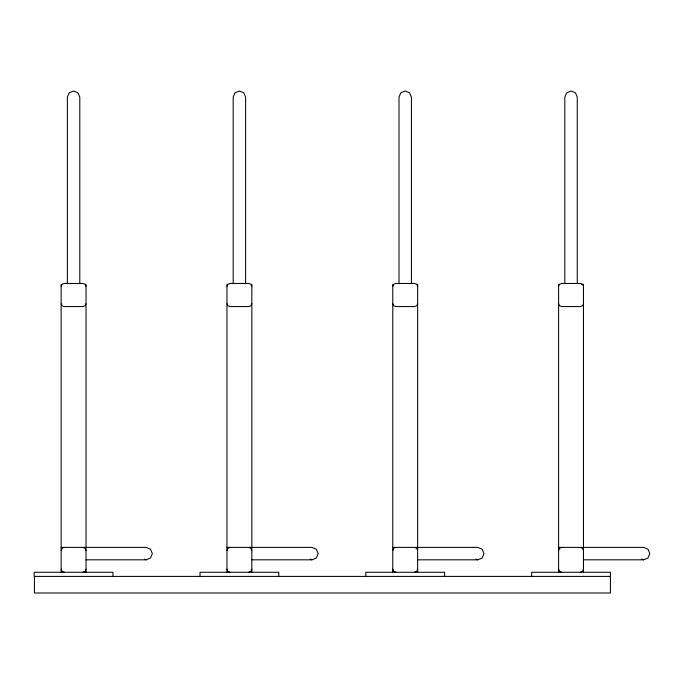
<?xml version="1.0" encoding="UTF-8"?>
<svg xmlns="http://www.w3.org/2000/svg" width="684" height="684" viewBox="0 0 684 684"><rect width="100%" height="100%" fill="white"/><g stroke="black" fill="none" stroke-linecap="round" stroke-linejoin="round"><path stroke-width="1.03" d="M61.15 550.5L62.056 548.303L64.253 547.388M86.022 569.156L85.107 571.354L82.909 572.26M226.96 550.5L227.875 548.303L230.072 547.388M251.84 569.156L250.925 571.354L248.728 572.26M392.778 550.5L393.693 548.303L395.891 547.388M417.65 569.156L416.744 571.354L414.547 572.26M558.597 550.5L559.512 548.303L561.709 547.388M583.469 569.156L582.563 571.354L580.365 572.26M61.15 286.228L62.056 284.262L64.253 283.458L82.909 283.458L85.107 284.262L86.022 286.228M86.022 303.79L85.107 305.748L82.909 306.56L64.253 306.56L62.056 305.748L61.15 303.79M226.96 286.228L227.875 284.262L230.072 283.458L248.728 283.458L250.925 284.262L251.84 286.228M251.84 303.79L250.925 305.748L248.728 306.56L230.072 306.56L227.875 305.748L226.96 303.79M392.778 286.228L393.693 284.262L395.891 283.458L414.547 283.458L416.744 284.262L417.65 286.228M417.65 303.79L416.744 305.748L414.547 306.56L395.891 306.56L393.693 305.748L392.778 303.79M558.597 286.228L559.512 284.262L561.709 283.458L580.365 283.458L582.563 284.262L583.469 286.228M583.469 303.79L582.563 305.748L580.365 306.56L561.709 306.56L559.512 305.748L558.597 303.79M86.022 559.828L146.128 559.828L150.523 558.007L152.344 553.612L150.523 549.209L146.128 547.388L61.15 547.388M251.84 559.828L311.947 559.828L316.341 558.007L318.163 553.612L316.341 549.209L311.947 547.388L226.96 547.388M417.65 559.828L477.765 559.828L482.16 558.007L483.981 553.612L482.16 549.209L477.765 547.388L392.778 547.388M583.469 559.828L643.584 559.828L647.979 558.007L649.8 553.612L647.979 549.209L643.584 547.388L558.597 547.388M581.4 284.399L583.469 284.399L583.469 572.26M610.419 576.407L34.2 576.407L34.2 572.26L112.963 572.26L112.963 576.407M641.823 559.102L643.584 559.828M580.365 547.388L582.563 548.303L583.469 550.5M561.709 572.26L559.512 571.354L558.597 569.156M476.004 559.102L477.765 559.828M414.547 547.388L416.744 548.303L417.65 550.5M395.891 572.26L393.693 571.354L392.778 569.156M310.185 559.102L311.947 559.828M248.728 547.388L250.925 548.303L251.84 550.5M230.072 572.26L227.875 571.354L226.96 569.156M144.367 559.102L146.128 559.828M82.909 547.388L85.107 548.303L86.022 550.5M64.253 572.26L62.056 571.354L61.15 569.156M577.253 283.749L577.253 97.102L575.432 92.793L571.037 91.006L566.643 92.793L564.822 97.102L564.822 283.749M558.597 284.399L558.597 572.26M531.656 576.407L531.656 572.26L610.419 572.26L610.419 592.994L34.431 592.994L34.431 576.407M444.6 576.407L444.6 572.26L365.837 572.26L365.837 576.407M417.65 284.399L417.65 572.26M411.435 283.749L411.435 97.102L409.613 92.793L405.219 91.006L400.824 92.793L399.003 97.102L399.003 283.749M392.778 284.399L392.778 572.26M278.781 576.407L278.781 572.26L200.019 572.26L200.019 576.407M251.84 284.399L251.84 572.26M245.616 283.749L245.616 97.102L243.795 92.793L239.4 91.006L235.005 92.793L233.184 97.102L233.184 283.749M226.96 284.399L226.96 572.26M86.022 284.399L86.022 572.26M79.797 283.749L79.797 97.102L77.976 92.793L73.581 91.006L69.187 92.793L67.365 97.102L67.365 283.749M61.15 284.399L61.15 572.26"/></g></svg>
